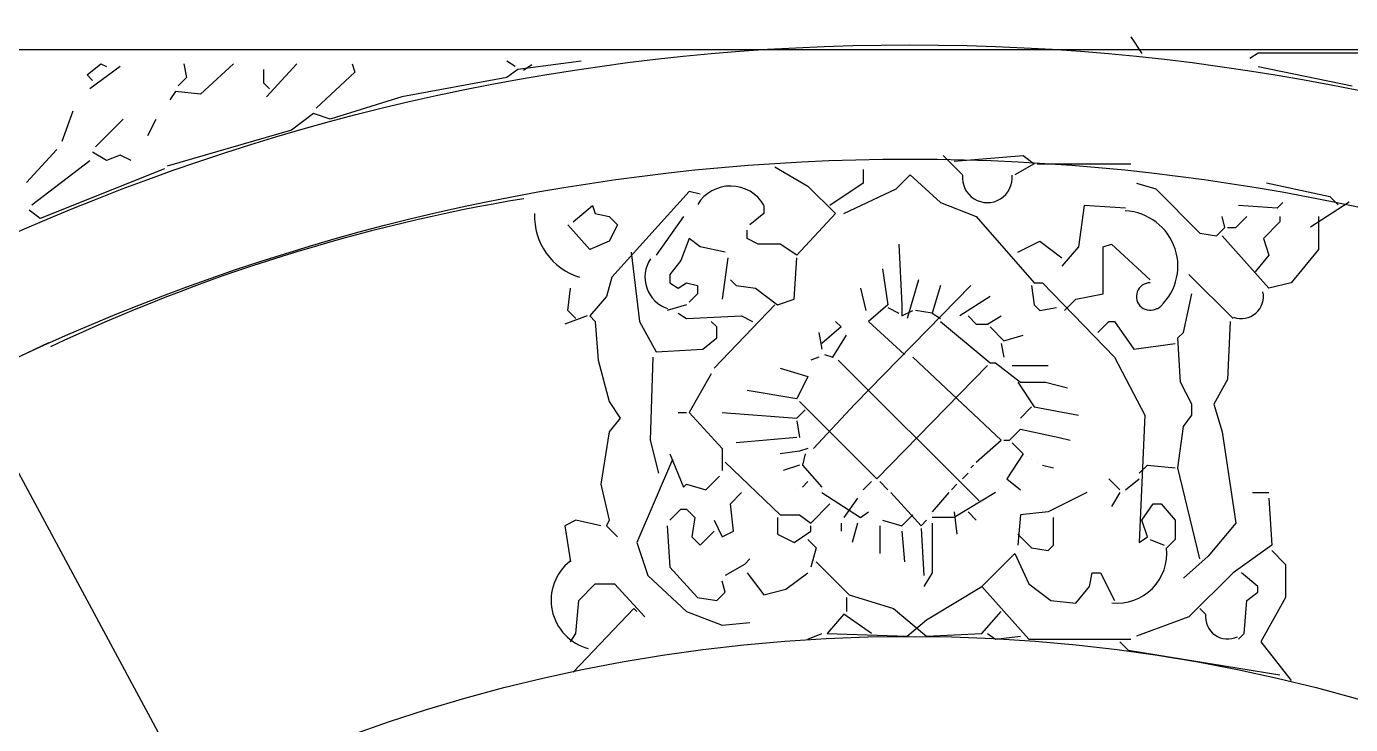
# Model space of a CAD drawing. Extents: x -747684 to -361709, y -438585 to -234743.
# Drawn here: x -372954.8 to -372673.6, y -242223.9 to -242075.7 of the extents above; entities that cross this region are included whole.
import ezdxf

# ---------------------------------------------------------------- set-up
doc = ezdxf.new("R2010")
doc.units = 0
doc.header["$LTSCALE"] = 100
doc.header["$MEASUREMENT"] = 0
for name, color, linetype in [('1', 7, 'CONTINUOUS'), ('2', 1, 'CONTINUOUS'), ('2D', 7, 'CONTINUOUS'), ('INSERT', 7, 'CONTINUOUS')]:
    doc.layers.add(name, color=color, linetype=linetype)

msp = doc.modelspace()

# ---------------------------------------------------------------- linework, layer by layer
at = {"layer": '1', "color": 8}
for p, q in [((-372768.88, -242134.82), (-372768.88, -242137.17)), ((-372768.88, -242137.17), (-372766.53, -242136)), ((-372762.43, -242136.58), (-372760.67, -242137.75)), ((-372786.47, -242145.97), (-372788.23, -242146.55)), ((-372748.94, -242147.14), (-372743.66, -242151.24)), ((-372743.66, -242151.24), (-372738.38, -242151.24)), ((-372746.01, -242163.56), (-372743.66, -242161.21)), ((-372788.82, -242165.32), (-372790.58, -242165.9)), ((-372747.18, -242163.56), (-372746.01, -242163.56))]:
    msp.add_line(p, q, dxfattribs=at)
at = {"layer": '2', "color": 8}
for p, q in [((-372941.92, -242086.01), (-372938.99, -242083.67)), ((-372938.99, -242083.67), (-372937.81, -242084.25)), ((-372921.39, -242083.67), (-372920.81, -242086.6)), ((-372910.84, -242083.67), (-372917.87, -242090.12)), ((-372897.35, -242083.67), (-372903.8, -242090.7)), ((-372885.62, -242083.67), (-372885.03, -242085.43)), ((-372851.02, -242084.25), (-372852.78, -242083.08)), ((-372836.95, -242083.08), (-372850.43, -242084.84)), ((-372693.18, -242081.37), (-372694.94, -242082.54)), ((-372620.47, -242081.37), (-372693.18, -242081.37)), ((-372940.75, -242087.19), (-372941.92, -242086.01)), ((-372934.88, -242084.25), (-372941.33, -242088.94)), ((-372920.81, -242086.6), (-372922.57, -242088.36)), ((-372904.39, -242087.77), (-372904.39, -242084.84)), ((-372885.03, -242085.43), (-372893.24, -242093.05)), ((-372852.78, -242086.6), (-372875.06, -242090.7)), ((-372850.43, -242084.84), (-372852.78, -242086.6)), ((-372673.24, -242088.41), (-372693.18, -242084.3)), ((-372903.21, -242088.94), (-372904.39, -242087.77)), ((-372923.15, -242089.53), (-372924.33, -242091.29)), ((-372917.87, -242090.12), (-372923.15, -242089.53)), ((-372875.06, -242090.7), (-372890.31, -242095.4)), ((-372947.2, -242100.09), (-372944.85, -242093.64)), ((-372893.83, -242094.22), (-372898.52, -242097.74)), ((-372890.31, -242095.4), (-372893.83, -242094.22)), ((-372940.16, -242101.26), (-372934.29, -242095.4)), ((-372929.02, -242098.91), (-372927.26, -242095.4)), ((-372898.52, -242097.74), (-372924.91, -242105.36)), ((-372948.37, -242101.85), (-372954.82, -242108.88)), ((-372937.81, -242104.19), (-372940.75, -242102.43)), ((-372934.88, -242103.02), (-372937.81, -242104.19)), ((-372932.54, -242104.19), (-372934.88, -242103.02)), ((-372755.98, -242107.26), (-372760.08, -242103.16)), ((-372743.08, -242103.16), (-372740.73, -242104.91)), ((-372953.65, -242113.58), (-372941.33, -242104.19)), ((-372925.5, -242105.95), (-372951.89, -242116.51)), ((-372795.85, -242105.5), (-372788.82, -242109.61)), ((-372777.09, -242106.09), (-372777.09, -242109.02)), ((-372740.73, -242104.91), (-372744.84, -242107.26)), ((-372777.09, -242109.02), (-372784.13, -242113.71)), ((-372770.05, -242110.19), (-372767.12, -242107.26)), ((-372767.12, -242107.26), (-372760.67, -242113.12)), ((-372719.03, -242109.02), (-372714.93, -242110.19)), ((-372691.42, -242108.93), (-372677.94, -242111.86)), ((-372814.03, -242110.78), (-372830.45, -242128.96)), ((-372811.69, -242111.37), (-372814.03, -242110.78)), ((-372788.82, -242109.61), (-372782.95, -242115.47)), ((-372781.19, -242115.47), (-372770.05, -242110.19)), ((-372714.93, -242110.19), (-372705.54, -242119.58)), ((-372677.94, -242111.86), (-372676.18, -242113.62)), ((-372838.66, -242117.23), (-372834.56, -242113.71)), ((-372834.56, -242113.71), (-372833.97, -242115.47)), ((-372798.2, -242113.71), (-372798.2, -242115.47)), ((-372760.67, -242113.12), (-372753.05, -242116.06)), ((-372730.17, -242113.71), (-372731.35, -242122.51)), ((-372721.38, -242114.3), (-372730.17, -242113.71)), ((-372689.12, -242114.3), (-372697.33, -242113.71)), ((-372687.95, -242113.12), (-372689.12, -242114.3)), ((-372673.83, -242113.04), (-372682.04, -242118.31)), ((-372951.89, -242116.51), (-372954.23, -242114.75)), ((-372833.97, -242115.47), (-372831.04, -242116.06)), ((-372831.04, -242116.06), (-372829.28, -242117.82)), ((-372815.21, -242116.06), (-372821.07, -242124.27)), ((-372798.2, -242115.47), (-372801.13, -242117.82)), ((-372782.95, -242115.47), (-372791.16, -242124.27)), ((-372753.05, -242116.06), (-372740.73, -242130.13)), ((-372700.27, -242118.4), (-372700.85, -242116.06)), ((-372697.92, -242118.4), (-372695.58, -242116.06)), ((-372688.54, -242117.23), (-372692.06, -242120.75)), ((-372688.54, -242116.06), (-372688.54, -242117.23)), ((-372680.33, -242116.06), (-372680.33, -242123.09)), ((-372835.15, -242123.09), (-372839.84, -242117.82)), ((-372829.28, -242117.82), (-372831.04, -242121.33)), ((-372801.72, -242120.75), (-372801.72, -242118.99)), ((-372705.54, -242119.58), (-372702.03, -242120.16)), ((-372702.03, -242120.16), (-372700.27, -242118.4)), ((-372690.88, -242131.3), (-372700.85, -242120.16)), ((-372699.68, -242118.4), (-372697.92, -242118.4)), ((-372831.04, -242121.33), (-372835.15, -242123.09)), ((-372814.03, -242120.75), (-372815.79, -242125.44)), ((-372811.69, -242122.51), (-372814.03, -242120.75)), ((-372806.41, -242123.68), (-372811.69, -242122.51)), ((-372799.37, -242121.92), (-372801.72, -242120.75)), ((-372794.68, -242121.92), (-372799.37, -242121.92)), ((-372791.16, -242124.27), (-372794.68, -242121.92)), ((-372769.47, -242121.92), (-372768.88, -242134.82)), ((-372744.25, -242123.68), (-372739.56, -242121.33)), ((-372739.56, -242121.33), (-372734.87, -242124.85)), ((-372731.35, -242122.51), (-372734.87, -242126.61)), ((-372726.07, -242122.51), (-372724.31, -242121.92)), ((-372726.07, -242132.48), (-372726.07, -242122.51)), ((-372724.31, -242121.92), (-372716.1, -242129.54)), ((-372692.06, -242120.75), (-372690.88, -242124.27)), ((-372680.33, -242123.09), (-372686.19, -242130.13)), ((-372826.35, -242123.68), (-372824.59, -242138.34)), ((-372815.79, -242125.44), (-372818.14, -242128.37)), ((-372805.82, -242124.85), (-372807, -242133.65)), ((-372791.75, -242133.65), (-372791.16, -242124.85)), ((-372690.88, -242124.27), (-372693.82, -242127.79)), ((-372818.14, -242128.37), (-372818.14, -242130.13)), ((-372772.98, -242127.2), (-372771.81, -242134.82)), ((-372707.89, -242128.37), (-372698.51, -242137.75)), ((-372839.84, -242136), (-372839.25, -242131.3)), ((-372830.45, -242128.96), (-372831.63, -242133.06)), ((-372818.14, -242130.13), (-372816.38, -242131.3)), ((-372816.38, -242131.3), (-372814.62, -242130.13)), ((-372814.62, -242130.13), (-372812.27, -242130.72)), ((-372812.27, -242130.72), (-372812.27, -242132.48)), ((-372805.24, -242129.54), (-372804.06, -242130.72)), ((-372804.06, -242130.72), (-372799.96, -242131.3)), ((-372799.96, -242131.3), (-372795.27, -242134.82)), ((-372754.22, -242130.72), (-372778.85, -242155.93)), ((-372777.68, -242131.3), (-372776.5, -242136)), ((-372765.36, -242129.54), (-372767.71, -242137.75)), ((-372760.67, -242130.72), (-372762.43, -242136.58)), ((-372741.32, -242130.72), (-372740.73, -242134.82)), ((-372740.73, -242130.13), (-372738.97, -242130.13)), ((-372738.97, -242130.13), (-372723.72, -242145.97)), ((-372686.19, -242130.13), (-372690.88, -242131.3)), ((-372831.63, -242133.06), (-372835.15, -242137.17)), ((-372812.27, -242132.48), (-372814.03, -242134.24)), ((-372795.27, -242134.82), (-372791.75, -242133.65)), ((-372750.11, -242133.06), (-372756.56, -242137.17)), ((-372734.28, -242136), (-372731.93, -242133.65)), ((-372731.93, -242133.65), (-372726.07, -242132.48)), ((-372709.06, -242140.69), (-372707.3, -242132.48)), ((-372835.73, -242137.17), (-372840.42, -242138.93)), ((-372838.08, -242137.75), (-372839.84, -242136)), ((-372835.15, -242137.17), (-372833.97, -242138.34)), ((-372814.62, -242134.82), (-372818.73, -242136)), ((-372816.38, -242136.58), (-372814.62, -242137.75)), ((-372814.62, -242137.75), (-372802.89, -242137.17)), ((-372795.85, -242134.82), (-372808.76, -242148.31)), ((-372802.89, -242137.17), (-372800.55, -242138.34)), ((-372771.81, -242134.82), (-372775.92, -242138.34)), ((-372771.81, -242135.41), (-372769.47, -242136.58)), ((-372762.43, -242136.58), (-372765.95, -242136)), ((-372754.8, -242137.17), (-372753.05, -242138.93)), ((-372750.7, -242138.93), (-372747.77, -242137.17)), ((-372740.73, -242134.82), (-372739.56, -242136)), ((-372739.56, -242136), (-372736.04, -242135.41)), ((-372833.97, -242138.34), (-372833.39, -242146.55)), ((-372824.59, -242138.34), (-372821.07, -242144.79)), ((-372808.17, -242139.51), (-372809.34, -242138.34)), ((-372808.17, -242141.86), (-372808.17, -242139.51)), ((-372781.78, -242139.51), (-372785.89, -242143.03)), ((-372782.95, -242138.34), (-372781.78, -242139.51)), ((-372775.92, -242138.34), (-372768.29, -242145.38)), ((-372760.67, -242138.34), (-372750.11, -242147.14)), ((-372753.05, -242138.93), (-372750.7, -242138.93)), ((-372750.11, -242139.51), (-372747.18, -242142.45)), ((-372727.24, -242140.69), (-372724.9, -242138.34)), ((-372724.9, -242138.34), (-372723.72, -242138.34)), ((-372723.72, -242138.34), (-372719.62, -242144.21)), ((-372699.09, -242138.34), (-372699.68, -242150.66)), ((-372811.1, -242144.21), (-372808.17, -242141.86)), ((-372786.47, -242140.69), (-372785.89, -242144.21)), ((-372783.54, -242145.97), (-372780.61, -242141.27)), ((-372747.18, -242142.45), (-372743.08, -242141.27)), ((-372710.24, -242141.86), (-372709.06, -242140.69)), ((-372709.65, -242151.24), (-372710.24, -242141.86)), ((-372950.13, -242142.9), (-372978.28, -242156.38)), ((-372821.07, -242144.79), (-372811.1, -242144.21)), ((-372785.3, -242145.38), (-372783.54, -242145.97)), ((-372747.77, -242143.03), (-372747.18, -242145.97)), ((-372719.62, -242144.21), (-372710.82, -242143.03)), ((-372833.39, -242146.55), (-372831.04, -242155.35)), ((-372822.24, -242163.56), (-372821.66, -242145.97)), ((-372794.68, -242148.31), (-372788.82, -242150.07)), ((-372782.37, -242146.55), (-372752.46, -242176.46)), ((-372774.16, -242171.77), (-372750.7, -242147.72)), ((-372747.77, -242163.56), (-372766.53, -242145.97)), ((-372750.11, -242147.14), (-372748.94, -242147.14)), ((-372745.42, -242147.72), (-372737.8, -242147.72)), ((-372723.72, -242145.97), (-372717.27, -242158.28)), ((-372809.34, -242149.48), (-372814.03, -242157.69)), ((-372788.82, -242150.07), (-372791.16, -242154.76)), ((-372744.25, -242151.24), (-372740.73, -242156.52)), ((-372738.38, -242151.24), (-372733.69, -242152.42)), ((-372707.3, -242155.93), (-372709.65, -242151.24)), ((-372699.68, -242150.66), (-372702.61, -242155.93)), ((-372791.16, -242154.76), (-372801.72, -242153)), ((-372831.04, -242155.35), (-372828.69, -242158.87)), ((-372790.58, -242155.35), (-372774.16, -242171.77)), ((-372778.85, -242155.93), (-372787.64, -242165.32)), ((-372743.66, -242158.87), (-372741.32, -242156.52)), ((-372740.73, -242156.52), (-372731.35, -242158.28)), ((-372707.3, -242158.28), (-372707.3, -242155.93)), ((-372702.61, -242155.93), (-372700.85, -242161.8)), ((-372828.69, -242158.87), (-372831.04, -242161.8)), ((-372816.38, -242157.69), (-372814.62, -242157.69)), ((-372814.03, -242157.69), (-372807, -242165.32)), ((-372807, -242157.69), (-372791.16, -242158.87)), ((-372791.16, -242158.87), (-372789.4, -242157.11)), ((-372791.16, -242159.45), (-372790.58, -242162.97)), ((-372717.27, -242158.28), (-372718.45, -242185.26)), ((-372709.06, -242160.63), (-372707.3, -242158.28)), ((-372831.04, -242161.8), (-372832.8, -242172.94)), ((-372743.66, -242161.21), (-372735.45, -242162.97)), ((-372710.24, -242169.42), (-372709.06, -242160.63)), ((-372700.85, -242161.8), (-372697.92, -242181.15)), ((-372820.48, -242170.6), (-372822.24, -242163.56)), ((-372807, -242165.32), (-372807, -242170.01)), ((-372791.16, -242162.97), (-372804.06, -242164.14)), ((-372753.05, -242168.25), (-372747.77, -242163.56)), ((-372745.42, -242164.14), (-372743.08, -242166.49)), ((-372735.45, -242162.97), (-372733.11, -242163.56)), ((-372817.55, -242167.66), (-372825.18, -242185.26)), ((-372818.14, -242166.49), (-372815.21, -242173.53)), ((-372790.58, -242165.9), (-372794.68, -242166.49)), ((-372789.4, -242166.49), (-372789.99, -242168.84)), ((-372743.08, -242166.49), (-372746.59, -242171.77)), ((-372742.49, -242167.08), (-372742.49, -242167.08)), ((-372741.32, -242167.66), (-372741.32, -242167.66)), ((-372806.41, -242168.25), (-372794.68, -242179.39)), ((-372790.58, -242168.84), (-372794.1, -242170.01)), ((-372789.99, -242168.84), (-372785.89, -242173.53)), ((-372755.98, -242171.77), (-372754.8, -242170.6)), ((-372754.22, -242169.42), (-372753.63, -242168.84)), ((-372740.14, -242168.25), (-372740.14, -242168.25)), ((-372738.97, -242168.84), (-372736.63, -242169.42)), ((-372718.45, -242170.6), (-372716.69, -242168.84)), ((-372718.45, -242170.6), (-372718.45, -242170.6)), ((-372716.69, -242168.84), (-372710.82, -242169.42)), ((-372705.54, -242188.77), (-372710.24, -242169.42)), ((-372832.8, -242172.94), (-372831.04, -242180.56)), ((-372815.21, -242173.53), (-372814.62, -242172.94)), ((-372814.62, -242172.94), (-372810.52, -242174.11)), ((-372810.52, -242174.11), (-372807.58, -242171.18)), ((-372789.99, -242173.53), (-372788.82, -242172.35)), ((-372777.09, -242174.11), (-372775.33, -242172.35)), ((-372773.57, -242172.35), (-372771.81, -242174.11)), ((-372758.32, -242174.11), (-372757.15, -242172.94)), ((-372746.59, -242171.77), (-372743.66, -242174.11)), ((-372724.9, -242171.77), (-372722.55, -242174.11)), ((-372721.38, -242174.11), (-372718.45, -242171.77)), ((-372805.24, -242177.05), (-372802.89, -242174.7)), ((-372791.16, -242174.11), (-372791.16, -242174.11)), ((-372785.89, -242174.7), (-372777.68, -242179.98)), ((-372778.26, -242175.87), (-372781.19, -242179.98)), ((-372771.22, -242174.7), (-372764.77, -242181.74)), ((-372758.91, -242174.7), (-372762.43, -242178.81)), ((-372748.94, -242174.7), (-372757.74, -242179.98)), ((-372748.35, -242174.11), (-372748.35, -242174.11)), ((-372729.59, -242174.7), (-372737.8, -242178.81)), ((-372722.55, -242174.7), (-372724.31, -242177.63)), ((-372694.4, -242174.7), (-372690.88, -242174.7)), ((-372690.88, -242175.87), (-372690.3, -242185.84)), ((-372690.3, -242174.11), (-372690.3, -242174.11)), ((-372818.14, -242180.56), (-372815.79, -242178.22)), ((-372815.79, -242178.22), (-372814.62, -242178.22)), ((-372814.62, -242178.22), (-372812.86, -242179.98)), ((-372804.65, -242182.91), (-372805.24, -242177.05)), ((-372794.68, -242179.39), (-372790.58, -242179.39)), ((-372790.58, -242179.39), (-372788.23, -242181.15)), ((-372788.23, -242181.15), (-372784.13, -242177.05)), ((-372777.68, -242179.98), (-372775.92, -242178.81)), ((-372768.88, -242181.74), (-372766.53, -242179.39)), ((-372757.74, -242178.81), (-372757.15, -242183.5)), ((-372754.8, -242178.81), (-372753.05, -242180.56)), ((-372743.66, -242179.39), (-372744.25, -242185.84)), ((-372737.8, -242178.81), (-372743.66, -242179.39)), ((-372717.86, -242180.56), (-372715.51, -242177.05)), ((-372715.51, -242177.05), (-372713.75, -242177.05)), ((-372713.75, -242177.05), (-372710.82, -242180.56)), ((-372838.08, -242180.56), (-372840.42, -242181.74)), ((-372840.42, -242181.74), (-372839.25, -242189.36)), ((-372832.8, -242181.74), (-372838.08, -242180.56)), ((-372831.04, -242180.56), (-372831.63, -242181.74)), ((-372831.63, -242181.74), (-372829.28, -242184.08)), ((-372818.73, -242181.74), (-372818.14, -242190.53)), ((-372812.86, -242179.98), (-372813.45, -242184.08)), ((-372808.76, -242180.56), (-372807, -242184.08)), ((-372795.27, -242179.98), (-372795.27, -242183.5)), ((-372788.23, -242182.91), (-372788.23, -242181.74)), ((-372781.78, -242181.15), (-372781.78, -242182.91)), ((-372778.26, -242181.15), (-372779.43, -242185.26)), ((-372773.57, -242181.74), (-372773.57, -242187.6)), ((-372772.98, -242180.56), (-372768.88, -242181.74)), ((-372764.77, -242181.74), (-372763.6, -242180.56)), ((-372757.74, -242179.98), (-372762.43, -242179.98)), ((-372762.43, -242181.15), (-372762.43, -242191.71)), ((-372736.63, -242185.84), (-372736.63, -242179.98)), ((-372716.69, -242184.08), (-372717.86, -242180.56)), ((-372710.82, -242180.56), (-372710.82, -242184.67)), ((-372697.92, -242181.15), (-372703.79, -242188.19)), ((-372813.45, -242184.08), (-372811.69, -242185.84)), ((-372811.69, -242185.84), (-372808.76, -242182.91)), ((-372807, -242184.08), (-372804.65, -242182.91)), ((-372795.27, -242183.5), (-372791.75, -242185.26)), ((-372791.75, -242185.26), (-372788.23, -242182.91)), ((-372788.82, -242184.67), (-372787.06, -242186.43)), ((-372768.88, -242182.91), (-372768.29, -242189.36)), ((-372764.77, -242182.32), (-372764.19, -242192.29)), ((-372744.25, -242183.5), (-372741.32, -242186.43)), ((-372718.45, -242185.26), (-372716.69, -242184.08)), ((-372716.1, -242184.67), (-372713.17, -242185.84)), ((-372710.82, -242184.67), (-372712.58, -242186.43)), ((-372825.18, -242185.26), (-372822.83, -242192.29)), ((-372787.06, -242186.43), (-372788.23, -242190.53)), ((-372751.87, -242194.64), (-372744.84, -242187.6)), ((-372744.84, -242187.6), (-372741.9, -242194.05)), ((-372741.32, -242186.43), (-372737.8, -242187.02)), ((-372737.8, -242187.02), (-372736.63, -242185.84)), ((-372690.3, -242185.84), (-372698.51, -242191.71)), ((-372690.3, -242187.02), (-372687.37, -242189.95)), ((-372818.14, -242190.53), (-372812.27, -242196.98)), ((-372802.31, -242189.95), (-372806.41, -242192.29)), ((-372801.13, -242188.77), (-372802.31, -242189.95)), ((-372787.06, -242189.36), (-372780.02, -242196.4)), ((-372703.79, -242188.19), (-372709.06, -242192.88)), ((-372687.37, -242189.95), (-372687.37, -242196.98)), ((-372822.83, -242192.29), (-372814.62, -242199.92)), ((-372806.41, -242195.81), (-372807, -242193.47)), ((-372801.72, -242191.71), (-372798.2, -242196.4)), ((-372793.51, -242195.23), (-372788.82, -242191.71)), ((-372762.43, -242191.71), (-372764.19, -242194.64)), ((-372729, -242194.64), (-372728.42, -242191.71)), ((-372728.42, -242191.71), (-372726.66, -242191.71)), ((-372726.66, -242191.71), (-372723.72, -242197.57)), ((-372698.51, -242191.71), (-372707.89, -242201.09)), ((-372693.23, -242194.64), (-372696.75, -242191.71)), ((-372837.49, -242197.57), (-372833.97, -242194.05)), ((-372833.97, -242194.05), (-372829.87, -242194.05)), ((-372829.87, -242194.05), (-372823.42, -242201.09)), ((-372808.17, -242197.57), (-372806.41, -242195.81)), ((-372798.2, -242196.4), (-372793.51, -242195.23)), ((-372763.6, -242201.68), (-372751.87, -242194.64)), ((-372751.87, -242194.64), (-372741.9, -242205.78)), ((-372741.9, -242194.05), (-372737.21, -242197.57)), ((-372731.93, -242198.16), (-372729, -242194.64)), ((-372695.58, -242197.57), (-372693.23, -242195.81)), ((-372693.23, -242195.81), (-372693.23, -242194.64)), ((-372838.08, -242204.61), (-372837.49, -242197.57)), ((-372812.27, -242196.98), (-372808.17, -242197.57)), ((-372780.61, -242196.98), (-372780.61, -242199.92)), ((-372780.02, -242196.4), (-372770.64, -242199.33)), ((-372737.21, -242197.57), (-372731.93, -242198.16)), ((-372696.16, -242204.61), (-372695.58, -242197.57)), ((-372687.37, -242196.98), (-372692.64, -242206.37)), ((-372825.76, -242199.33), (-372838.66, -242212.82)), ((-372825.18, -242199.92), (-372825.76, -242199.33)), ((-372814.62, -242199.92), (-372807, -242202.85)), ((-372781.19, -242200.5), (-372784.71, -242204.61)), ((-372775.33, -242204.61), (-372781.19, -242200.5)), ((-372770.64, -242199.33), (-372763.6, -242205.19)), ((-372767.71, -242205.19), (-372763.6, -242201.68)), ((-372751.87, -242204.61), (-372747.77, -242199.92)), ((-372707.89, -242201.09), (-372719.03, -242205.19)), ((-372705.54, -242199.33), (-372704.37, -242200.5)), ((-372839.25, -242206.37), (-372838.08, -242204.61)), ((-372807, -242202.85), (-372801.13, -242202.26)), ((-372788.82, -242205.78), (-372785.89, -242204.61)), ((-372784.71, -242204.61), (-372767.71, -242205.19)), ((-372763.6, -242205.19), (-372751.87, -242204.61)), ((-372750.7, -242204.61), (-372748.94, -242205.78)), ((-372697.33, -242205.78), (-372696.16, -242204.61)), ((-372748.94, -242205.78), (-372743.66, -242205.19)), ((-372741.9, -242205.78), (-372720.21, -242205.78)), ((-372722.55, -242206.37), (-372720.79, -242208.13)), ((-372692.64, -242206.37), (-372686.19, -242214.58)), ((-372720.79, -242208.13), (-372688.54, -242213.4))]:
    msp.add_line(p, q, dxfattribs=at)
for centre, radius, start, end in [((-372750.7, -242107.85), 5.28, 173.6598, 5.7106), ((-372805.24, -242117.82), 8.21, 30.2564, 148.3925), ((-372786.51, -242488.89), 381.77, 99.4479, 115.3086), ((-372833.39, -242116.06), 13.49, 177.5104, 253.0725), ((-372721.96, -242126.61), 11.73, 309.0939, 87.2737), ((-372816.38, -242128.96), 7.04, 146.3099, 251.5651), ((-372716.1, -242133.06), 2.93, 90, 300.9638), ((-372696.75, -242133.06), 4.69, 249.444, 12.5288), ((-372723.14, -242187.6), 10.56, 263.991, 6.3402), ((-372832.8, -242197.57), 10.56, 128.1572, 255.2564), ((-372699.68, -242201.09), 4.69, 172.875, 296.5651)]:
    msp.add_arc(centre, radius, start, end, dxfattribs=at)
at = {"layer": '2D', "color": 8}
for p, q in [((-372720.21, -242077.94), (-372717.86, -242081.46)), ((-372297.33, -242080.72), (-373236.95, -242080.72)), ((-372849.22, -242084.98), (-372847.46, -242083.8)), ((-372757.74, -242104.33), (-372743.08, -242103.16)), ((-372740.14, -242104.91), (-372720.21, -242104.91))]:
    msp.add_line(p, q, dxfattribs=at)
for radius in [470.9, 446.64, 345.31]:
    msp.add_circle((-372767.14, -242550.53), radius, dxfattribs=at)
at = {"layer": 'INSERT', "color": 2}
msp.add_line((-372802.49, -242456.48), (-373702.64, -240784.77), dxfattribs=at)

doc.saveas('drawing.dxf')
